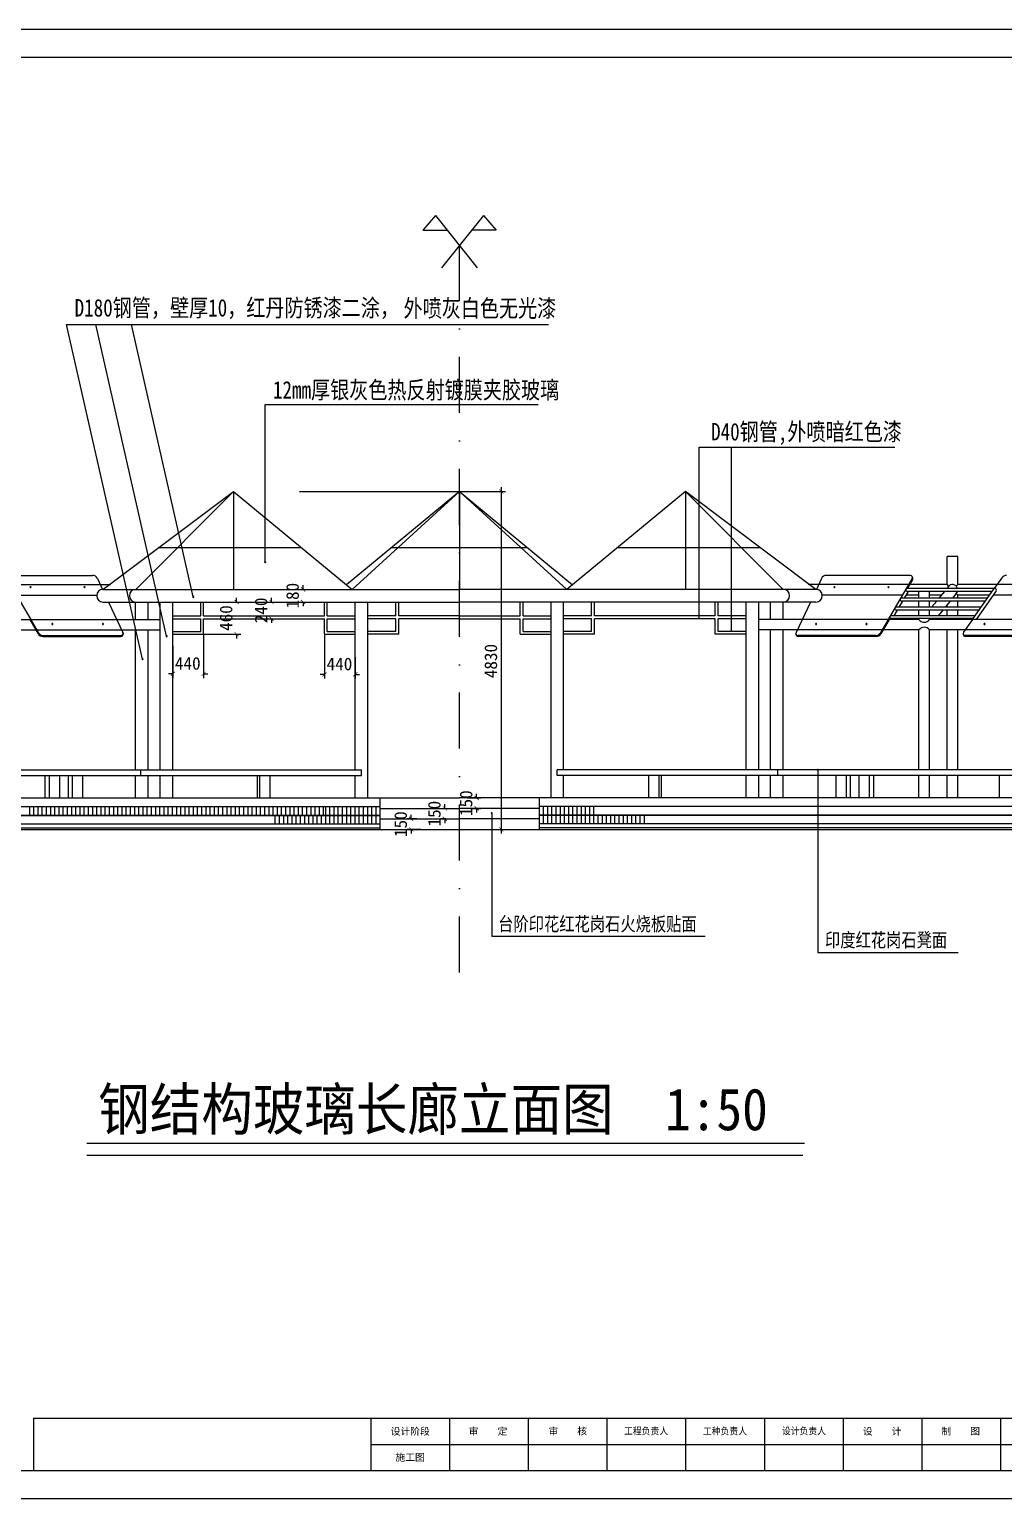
# Model space of a CAD drawing. Extents: x -1427565 to -599701, y -474674 to 219973.
# Drawn here: x -628360 to -614437, y -223892 to -202892 of the extents above; entities that cross this region are included whole.
import ezdxf

# ---------------------------------------------------------------- set-up
doc = ezdxf.new("R2010")
doc.units = 0
doc.header["$LTSCALE"] = 100
doc.header["$MEASUREMENT"] = 0
doc.linetypes.add('DASHDOTX2', pattern=[2, 1, -0.5, 0, -0.5])
doc.layers.get('0').update_dxf_attribs({"linetype": 'CONTINUOUS'})
doc.layers.get('DEFPOINTS').update_dxf_attribs({"linetype": 'CONTINUOUS'})
doc.layers.add('INSERT', color=7, linetype='CONTINUOUS')
doc.styles.get("Standard").update_dxf_attribs({"font": 'simsun.ttf'})

# ---------------------------------------------------------------- blocks, each defined once
blk = doc.blocks.new('_ARCHTICK')
at = {"color": 0, "linetype": 'BYBLOCK', "const_width": 0.15}
blk.add_lwpolyline([(-0.5, -0.5), (0.5, 0.5)], dxfattribs=at)

msp = doc.modelspace()

# ---------------------------------------------------------------- linework, layer by layer
at = {"color": 7}
for p, q in [((-622557, -205555), (-622737, -205763)), ((-622557, -205555), (-621959, -206299)), ((-621870, -205555), (-622468, -206299)), ((-621870, -205555), (-621690, -205763)), ((-622737, -205763), (-622390, -205763)), ((-621690, -205763), (-622037, -205763)), ((-628595, -210895), (-628341, -211327)), ((-627308, -210897), (-622213, -210897)), ((-617118, -210897), (-622213, -210897)), ((-615832, -210895), (-616085, -211327)), ((-614666, -211023), (-615898, -211023)), ((-615803, -210926), (-615860, -211023)), ((-614560, -210886), (-615818, -210886)), ((-614598, -210926), (-615816, -210926)), ((-614880, -211327), (-614570, -210886)), ((-614543, -210917), (-614831, -211327)), ((-627308, -211077), (-622213, -211077)), ((-625910, -211277), (-625910, -211077)), ((-625870, -211277), (-625870, -211077)), ((-624142, -211277), (-624142, -211077)), ((-624102, -211277), (-624102, -211077)), ((-623122, -211277), (-623122, -211077)), ((-623082, -211277), (-623082, -211077)), ((-617118, -211077), (-622213, -211077)), ((-621345, -211277), (-621345, -211077)), ((-621305, -211277), (-621305, -211077)), ((-620325, -211277), (-620325, -211077)), ((-620285, -211277), (-620285, -211077)), ((-618557, -211277), (-618557, -211077)), ((-618517, -211277), (-618517, -211077)), ((-615960, -211192), (-616007, -211273)), ((-614757, -211152), (-615974, -211152)), ((-614785, -211192), (-615972, -211192)), ((-615884, -211063), (-615936, -211152)), ((-614694, -211063), (-615896, -211063)), ((-626310, -211277), (-625910, -211277)), ((-626310, -211317), (-625910, -211317)), ((-625910, -211497), (-625910, -211317)), ((-625870, -211277), (-624142, -211277)), ((-625870, -211537), (-625870, -211317)), ((-625870, -211317), (-624142, -211317)), ((-624142, -211537), (-624142, -211317)), ((-624102, -211277), (-623702, -211277)), ((-624102, -211497), (-624102, -211317)), ((-624102, -211317), (-623702, -211317)), ((-623122, -211277), (-623522, -211277)), ((-623122, -211317), (-623522, -211317)), ((-623122, -211497), (-623122, -211317)), ((-622213, -211277), (-623082, -211277)), ((-622213, -211317), (-623082, -211317)), ((-623082, -211537), (-623082, -211317)), ((-622213, -211277), (-621345, -211277)), ((-622213, -211317), (-621345, -211317)), ((-621345, -211537), (-621345, -211317)), ((-621305, -211277), (-620905, -211277)), ((-621305, -211497), (-621305, -211317)), ((-621305, -211317), (-620905, -211317)), ((-620325, -211277), (-620725, -211277)), ((-620325, -211317), (-620725, -211317)), ((-620325, -211497), (-620325, -211317)), ((-618557, -211277), (-620285, -211277)), ((-618557, -211317), (-620285, -211317)), ((-620285, -211537), (-620285, -211317)), ((-618557, -211537), (-618557, -211317)), ((-618117, -211277), (-618517, -211277)), ((-618517, -211497), (-618517, -211317)), ((-618117, -211317), (-618517, -211317)), ((-614842, -211273), (-616045, -211273)), ((-614870, -211313), (-616043, -211313)), ((-616030, -211313), (-616039, -211327)), ((-626310, -211497), (-625910, -211497)), ((-626310, -211537), (-625870, -211537)), ((-624142, -211537), (-623702, -211537)), ((-624102, -211497), (-623702, -211497)), ((-623122, -211497), (-623522, -211497)), ((-623082, -211537), (-623522, -211537)), ((-621345, -211537), (-620905, -211537)), ((-621305, -211497), (-620905, -211497)), ((-620325, -211497), (-620725, -211497)), ((-620285, -211537), (-620725, -211537)), ((-618117, -211537), (-618557, -211537)), ((-618117, -211497), (-618517, -211497)), ((-638367, -213477), (-623612, -213477)), ((-638367, -213557), (-623612, -213557)), ((-627803, -213877), (-627803, -213557)), ((-627743, -213877), (-627743, -213557)), ((-627594, -213877), (-627594, -213557)), ((-626765, -213557), (-626765, -213477)), ((-625098, -213877), (-625098, -213557)), ((-625067, -213877), (-625067, -213557)), ((-624918, -213877), (-624918, -213557)), ((-623612, -213557), (-623612, -213477)), ((-606059, -213477), (-620815, -213477)), ((-620815, -213557), (-620815, -213477)), ((-606059, -213557), (-620815, -213557)), ((-619509, -213877), (-619509, -213557)), ((-619359, -213877), (-619359, -213557)), ((-619328, -213877), (-619328, -213557)), ((-617662, -213557), (-617662, -213477)), ((-616832, -213877), (-616832, -213557)), ((-616684, -213877), (-616684, -213557)), ((-616623, -213877), (-616623, -213557)), ((-614494, -213877), (-614494, -213557)), ((-639716, -213877), (-622213, -213877)), ((-623350, -213877), (-623350, -214327)), ((-604711, -213877), (-622213, -213877)), ((-621076, -213877), (-621076, -214327)), ((-638059, -214002), (-623350, -214002)), ((-633008, -214127), (-623350, -214127)), ((-606368, -214002), (-621076, -214002)), ((-611419, -214127), (-621076, -214127))]:
    msp.add_line(p, q, dxfattribs=at)
at = {"color": 9, "linetype": 'DASHDOTX2', "ltscale": 8}
msp.add_line((-622213, -216373), (-622213, -205983), dxfattribs=at)
at = {"color": 2}
for p, q in [((-627830, -207112), (-620940, -207112)), ((-626742, -211895), (-627830, -207112)), ((-626398, -211566), (-627412, -207112)), ((-626017, -211004), (-626902, -207112)), ((-618786, -208864), (-615991, -208864)), ((-618786, -211317), (-618786, -208864)), ((-618324, -211497), (-618324, -208864)), ((-617092, -213477), (-617092, -216086)), ((-623350, -214027), (-622213, -214027)), ((-623350, -214177), (-622213, -214177)), ((-621076, -214027), (-622213, -214027)), ((-621076, -214177), (-622213, -214177)), ((-621752, -214097), (-621752, -215853)), ((-621752, -215853), (-618700, -215853)), ((-617092, -216086), (-615088, -216086))]:
    msp.add_line(p, q, dxfattribs=at)
at = {"color": 5}
for p, q in [((-627308, -210897), (-625443, -209497)), ((-626840, -210897), (-625443, -209497)), ((-625443, -209497), (-623748, -210897)), ((-625443, -209497), (-625443, -210897)), ((-622213, -209497), (-623826, -210833)), ((-623748, -210897), (-622213, -209497)), ((-620678, -210897), (-622213, -209497)), ((-622213, -209497), (-620600, -210833)), ((-622213, -209497), (-622213, -210897)), ((-618984, -209497), (-620678, -210897)), ((-617586, -210897), (-618984, -209497)), ((-617118, -210897), (-618984, -209497)), ((-618984, -209497), (-618984, -210897)), ((-626509, -210297), (-624475, -210297)), ((-623180, -210297), (-621247, -210297)), ((-619952, -210297), (-617918, -210297)), ((-628659, -210697), (-627459, -210697)), ((-627386, -210743), (-627314, -210897)), ((-617040, -210743), (-617113, -210897)), ((-615768, -210697), (-616968, -210697)), ((-615742, -210742), (-615832, -210895)), ((-615738, -210759), (-615812, -210885)), ((-615738, -210727), (-615738, -210759)), ((-614461, -210731), (-614570, -210886)), ((-627229, -211077), (-627024, -211514)), ((-617197, -211077), (-617403, -211514)), ((-628355, -211327), (-628236, -211530)), ((-628341, -211327), (-628229, -211518)), ((-616085, -211327), (-616197, -211518)), ((-616071, -211327), (-616190, -211530)), ((-614880, -211327), (-615009, -211510)), ((-628167, -211569), (-627051, -211569)), ((-628160, -211557), (-627051, -211557)), ((-627021, -211524), (-627021, -211539)), ((-617405, -211524), (-617405, -211539)), ((-616266, -211557), (-617375, -211557)), ((-616259, -211569), (-617375, -211569)), ((-615014, -211525), (-615014, -211539)), ((-613893, -211557), (-614984, -211557)), ((-613887, -211569), (-614984, -211569))]:
    msp.add_line(p, q, dxfattribs=at)
at = {"color": 2, "linetype": 'BYBLOCK'}
for p, q in [((-624500, -209497), (-621556, -209497)), ((-621616, -209437), (-621616, -214387)), ((-624448, -210897), (-624448, -210837)), ((-625564, -210897), (-624388, -210897)), ((-625398, -211077), (-625398, -211017)), ((-624899, -211077), (-624899, -211017)), ((-625572, -211077), (-624388, -211077)), ((-625540, -211077), (-625338, -211077)), ((-625342, -211077), (-624839, -211077)), ((-624448, -211077), (-624448, -211137)), ((-625310, -211317), (-624839, -211317)), ((-624899, -211317), (-624899, -211377)), ((-625870, -211537), (-625870, -212164)), ((-625870, -211537), (-625338, -211537)), ((-625398, -211537), (-625398, -211597)), ((-624142, -211537), (-624142, -212172)), ((-626310, -211705), (-626310, -212164)), ((-623702, -211864), (-623702, -212172)), ((-626310, -212104), (-626370, -212104)), ((-625870, -212104), (-625810, -212104)), ((-624142, -212112), (-624202, -212112)), ((-623702, -212112), (-623642, -212112)), ((-622422, -214027), (-622422, -213967)), ((-622105, -213877), (-621908, -213877)), ((-621968, -213877), (-621968, -213817)), ((-622821, -214177), (-622963, -214177)), ((-622903, -214177), (-622903, -214117)), ((-622497, -214027), (-622362, -214027)), ((-622408, -214177), (-622482, -214177)), ((-622422, -214177), (-622422, -214237)), ((-622057, -214027), (-621908, -214027)), ((-621968, -214027), (-621968, -214087)), ((-625443, -214327), (-621556, -214327)), ((-622766, -214327), (-622963, -214327)), ((-622903, -214327), (-622903, -214387))]:
    msp.add_line(p, q, dxfattribs=at)
at = {"color": 32}
for p, q in [((-615093, -210427), (-615243, -210427)), ((-615243, -210827), (-615243, -210427)), ((-615093, -210827), (-615093, -210427)), ((-629184, -210827), (-627199, -210827)), ((-615243, -210827), (-617228, -210827)), ((-612720, -210827), (-615093, -210827)), ((-628547, -210977), (-627398, -210977)), ((-615880, -210977), (-617029, -210977)), ((-615646, -210977), (-615833, -210977)), ((-615324, -210977), (-615496, -210977)), ((-615282, -210926), (-615361, -211023)), ((-615220, -210849), (-615250, -210886)), ((-615103, -210940), (-615169, -211023)), ((-615093, -211023), (-615093, -210977)), ((-614634, -210977), (-615093, -210977)), ((-613380, -210977), (-614585, -210977)), ((-626841, -211327), (-626841, -211077)), ((-626661, -211327), (-626661, -211077)), ((-617766, -211327), (-617766, -211077)), ((-617586, -211327), (-617586, -211077)), ((-615393, -211063), (-615465, -211152)), ((-615306, -211192), (-615371, -211273)), ((-615202, -211063), (-615274, -211152)), ((-615243, -211152), (-615243, -211113)), ((-615243, -211273), (-615243, -211192)), ((-615093, -211152), (-615093, -211063)), ((-615093, -211273), (-615093, -211192)), ((-615404, -211313), (-615415, -211327)), ((-615243, -211327), (-615243, -211313)), ((-615093, -211327), (-615093, -211313)), ((-626841, -213477), (-626841, -211477)), ((-626661, -213477), (-626661, -211477)), ((-617766, -213477), (-617766, -211477)), ((-617586, -213477), (-617586, -211477)), ((-615243, -213477), (-615243, -211477)), ((-615093, -213477), (-615093, -211477)), ((-626841, -213877), (-626841, -213557)), ((-626661, -213877), (-626661, -213557)), ((-617766, -213877), (-617766, -213557)), ((-617586, -213877), (-617586, -213557)), ((-615243, -213877), (-615243, -213557)), ((-615093, -213877), (-615093, -213557))]:
    msp.add_line(p, q, dxfattribs=at)
at = {"color": 1}
for p, q in [((-615646, -211023), (-615646, -210927)), ((-615496, -210927), (-615646, -210927)), ((-615496, -211023), (-615496, -210927)), ((-626490, -213477), (-626490, -211077)), ((-626310, -213477), (-626310, -211077)), ((-623702, -213477), (-623702, -211077)), ((-623522, -213877), (-623522, -211077)), ((-620905, -213877), (-620905, -211077)), ((-620725, -213477), (-620725, -211077)), ((-618117, -213477), (-618117, -211077)), ((-617937, -213477), (-617937, -211077)), ((-615646, -211152), (-615646, -211063)), ((-615646, -211273), (-615646, -211192)), ((-615496, -211152), (-615496, -211063)), ((-615496, -211273), (-615496, -211192)), ((-628780, -211327), (-626490, -211327)), ((-615646, -211327), (-617937, -211327)), ((-615646, -211327), (-615646, -211313)), ((-615496, -211327), (-615496, -211313)), ((-613268, -211327), (-615496, -211327)), ((-628780, -211477), (-626490, -211477)), ((-615646, -211477), (-617937, -211477)), ((-615646, -213477), (-615646, -211477)), ((-613268, -211477), (-615496, -211477)), ((-615496, -213477), (-615496, -211477)), ((-626490, -213877), (-626490, -213557)), ((-626310, -213877), (-626310, -213557)), ((-623702, -213877), (-623702, -213557)), ((-620725, -213877), (-620725, -213557)), ((-618117, -213877), (-618117, -213557)), ((-617937, -213877), (-617937, -213557)), ((-615646, -213877), (-615646, -213557)), ((-615496, -213877), (-615496, -213557))]:
    msp.add_line(p, q, dxfattribs=at)
at = {"color": 9}
for p, q in [((-628134, -213877), (-628134, -213557)), ((-628073, -213877), (-628073, -213557)), ((-627925, -213877), (-627925, -213557)), ((-616502, -213877), (-616502, -213557)), ((-616353, -213877), (-616353, -213557)), ((-616293, -213877), (-616293, -213557))]:
    msp.add_line(p, q, dxfattribs=at)
at = {"color": 251}
for p, q in [((-638059, -214122), (-623350, -214122)), ((-628355, -214122), (-628355, -214002)), ((-628295, -214122), (-628295, -214002)), ((-628235, -214122), (-628235, -214002)), ((-628175, -214122), (-628175, -214002)), ((-628115, -214122), (-628115, -214002)), ((-628055, -214122), (-628055, -214002)), ((-627995, -214122), (-627995, -214002)), ((-627935, -214122), (-627935, -214002)), ((-627875, -214122), (-627875, -214002)), ((-627815, -214122), (-627815, -214002)), ((-627755, -214122), (-627755, -214002)), ((-627695, -214122), (-627695, -214002)), ((-627635, -214122), (-627635, -214002)), ((-627575, -214122), (-627575, -214002)), ((-627515, -214122), (-627515, -214002)), ((-627455, -214122), (-627455, -214002)), ((-627395, -214122), (-627395, -214002)), ((-627335, -214122), (-627335, -214002)), ((-627275, -214122), (-627275, -214002)), ((-627215, -214122), (-627215, -214002)), ((-627155, -214122), (-627155, -214002)), ((-627095, -214122), (-627095, -214002)), ((-627035, -214122), (-627035, -214002)), ((-626975, -214122), (-626975, -214002)), ((-626915, -214122), (-626915, -214002)), ((-626855, -214122), (-626855, -214002)), ((-626795, -214122), (-626795, -214002)), ((-626735, -214122), (-626735, -214002)), ((-626675, -214122), (-626675, -214002)), ((-626615, -214122), (-626615, -214002)), ((-626555, -214122), (-626555, -214002)), ((-626495, -214122), (-626495, -214002)), ((-626435, -214122), (-626435, -214002)), ((-626375, -214122), (-626375, -214002)), ((-626315, -214122), (-626315, -214002)), ((-626255, -214122), (-626255, -214002)), ((-626195, -214122), (-626195, -214002)), ((-626135, -214122), (-626135, -214002)), ((-626075, -214122), (-626075, -214002)), ((-626015, -214122), (-626015, -214002)), ((-625955, -214122), (-625955, -214002)), ((-625895, -214122), (-625895, -214002)), ((-625835, -214122), (-625835, -214002)), ((-625775, -214122), (-625775, -214002)), ((-625715, -214122), (-625715, -214002)), ((-625655, -214122), (-625655, -214002)), ((-625595, -214122), (-625595, -214002)), ((-625535, -214122), (-625535, -214002)), ((-625475, -214122), (-625475, -214002)), ((-625415, -214122), (-625415, -214002)), ((-625355, -214122), (-625355, -214002)), ((-625295, -214122), (-625295, -214002)), ((-625235, -214122), (-625235, -214002)), ((-625175, -214122), (-625175, -214002)), ((-625115, -214122), (-625115, -214002)), ((-625055, -214122), (-625055, -214002)), ((-624995, -214122), (-624995, -214002)), ((-624935, -214122), (-624935, -214002)), ((-624875, -214122), (-624875, -214002)), ((-624850, -214127), (-624850, -214247)), ((-624815, -214122), (-624815, -214002)), ((-624790, -214127), (-624790, -214247)), ((-624755, -214122), (-624755, -214002)), ((-624730, -214127), (-624730, -214247)), ((-624695, -214122), (-624695, -214002)), ((-624670, -214127), (-624670, -214247)), ((-624635, -214122), (-624635, -214002)), ((-624610, -214127), (-624610, -214247)), ((-624575, -214122), (-624575, -214002)), ((-624550, -214127), (-624550, -214247)), ((-624515, -214122), (-624515, -214002)), ((-624490, -214127), (-624490, -214247)), ((-624455, -214122), (-624455, -214002)), ((-624430, -214127), (-624430, -214247)), ((-624395, -214122), (-624395, -214002)), ((-624370, -214127), (-624370, -214247)), ((-624335, -214122), (-624335, -214002)), ((-624310, -214127), (-624310, -214247)), ((-624275, -214122), (-624275, -214002)), ((-624250, -214127), (-624250, -214247)), ((-624215, -214122), (-624215, -214002)), ((-624190, -214127), (-624190, -214247)), ((-624155, -214122), (-624155, -214002)), ((-624130, -214002), (-624130, -214122)), ((-624130, -214127), (-624130, -214247)), ((-624070, -214002), (-624070, -214122)), ((-624070, -214127), (-624070, -214247)), ((-624010, -214002), (-624010, -214122)), ((-624010, -214127), (-624010, -214247)), ((-623950, -214002), (-623950, -214122)), ((-623950, -214127), (-623950, -214247)), ((-623890, -214002), (-623890, -214122)), ((-623890, -214127), (-623890, -214247)), ((-623830, -214002), (-623830, -214122)), ((-623830, -214127), (-623830, -214247)), ((-623770, -214002), (-623770, -214122)), ((-623770, -214127), (-623770, -214247)), ((-623710, -214002), (-623710, -214122)), ((-623710, -214127), (-623710, -214247)), ((-623650, -214002), (-623650, -214122)), ((-623650, -214127), (-623650, -214247)), ((-623590, -214002), (-623590, -214122)), ((-623590, -214127), (-623590, -214247)), ((-623530, -214002), (-623530, -214122)), ((-623530, -214127), (-623530, -214247)), ((-623470, -214002), (-623470, -214122)), ((-623470, -214127), (-623470, -214247)), ((-623410, -214002), (-623410, -214122)), ((-623410, -214127), (-623410, -214247)), ((-606368, -214122), (-621076, -214122)), ((-621016, -214002), (-621016, -214122)), ((-621016, -214127), (-621016, -214247)), ((-620956, -214002), (-620956, -214122)), ((-620956, -214127), (-620956, -214247)), ((-620896, -214002), (-620896, -214122)), ((-620896, -214127), (-620896, -214247)), ((-620836, -214002), (-620836, -214122)), ((-620836, -214127), (-620836, -214247)), ((-620776, -214002), (-620776, -214122)), ((-620776, -214127), (-620776, -214247)), ((-620716, -214002), (-620716, -214122)), ((-620716, -214127), (-620716, -214247)), ((-620656, -214002), (-620656, -214122)), ((-620656, -214127), (-620656, -214247)), ((-620596, -214002), (-620596, -214122)), ((-620596, -214127), (-620596, -214247)), ((-620536, -214002), (-620536, -214122)), ((-620536, -214127), (-620536, -214247)), ((-620476, -214002), (-620476, -214122)), ((-620476, -214127), (-620476, -214247)), ((-620416, -214002), (-620416, -214122)), ((-620416, -214127), (-620416, -214247)), ((-620356, -214002), (-620356, -214122)), ((-620356, -214127), (-620356, -214247)), ((-620296, -214002), (-620296, -214122)), ((-620296, -214127), (-620296, -214247)), ((-620236, -214127), (-620236, -214247)), ((-620176, -214127), (-620176, -214247)), ((-620116, -214127), (-620116, -214247)), ((-620056, -214127), (-620056, -214247)), ((-619996, -214127), (-619996, -214247)), ((-619936, -214127), (-619936, -214247)), ((-619876, -214127), (-619876, -214247)), ((-619816, -214127), (-619816, -214247)), ((-619756, -214127), (-619756, -214247)), ((-619696, -214127), (-619696, -214247)), ((-619636, -214127), (-619636, -214247)), ((-619576, -214127), (-619576, -214247)), ((-633008, -214247), (-623350, -214247)), ((-633008, -214307), (-623350, -214307)), ((-611419, -214247), (-621076, -214247)), ((-611419, -214307), (-621076, -214307))]:
    msp.add_line(p, q, dxfattribs=at)
at = {"color": 4}
for p, q in [((-643615, -214327), (-601232, -214327)), ((-628301, -222742, -457), (-628301, -223492, -457))]:
    msp.add_line(p, q, dxfattribs=at)
at = {"color": 0, "linetype": 'BYBLOCK', "const_width": 9}
for points in [[(-621586, -209527), (-621646, -209467)], [(-626340, -212134), (-626280, -212074)], [(-625840, -212074), (-625900, -212134)], [(-624172, -212142), (-624112, -212082)], [(-623672, -212082), (-623732, -212142)], [(-621646, -214297), (-621586, -214357)]]:
    msp.add_lwpolyline(points, dxfattribs=at)
at = {"color": 7}
for centre, radius, start, end in [((-624990, -210508), 7.5, 0, 180), ((-624990, -210508), 7.5, 180, 0), ((-627308, -210987), 90, 90, 270), ((-626840, -210987), 90, 90, 270), ((-617586, -210987), 90, 270, 90), ((-617118, -210987), 90, 270, 90), ((-615895, -211042), 20.2, 80.1533, 266.6099), ((-615815, -210905), 20.2, 80.1533, 266.6099), ((-614560, -210906), 20, 324.8961, 90), ((-615971, -211172), 20.2, 80.1533, 266.6099), ((-616042, -211292), 20.2, 80.1533, 266.6099)]:
    msp.add_arc(centre, radius, start, end, dxfattribs=at)
at = {"color": 5}
for centre, radius, start, end in [((-627459, -210777), 80, 25.1535, 90), ((-616968, -210777), 80, 90, 154.8465), ((-615768, -210727), 30, 329.5697, 90), ((-614396, -210777), 80, 90, 144.8961), ((-628167, -211489), 80, 210.4303, 270), ((-628160, -211477), 80, 210.4303, 270), ((-627051, -211527), 30, 270, 25.1535), ((-627051, -211539), 30, 270, 0), ((-617375, -211527), 30, 154.8465, 270), ((-617375, -211539), 30, 180, 270), ((-616266, -211477), 80, 270, 329.5697), ((-616259, -211489), 80, 270, 329.5697), ((-614984, -211527), 30, 144.8961, 270), ((-614984, -211539), 30, 180, 270)]:
    msp.add_arc(centre, radius, start, end, dxfattribs=at)
at = {"color": 32}
for centre, radius, start, end in [((-615168, -210777), 90.1, 213.6805, 233.537), ((-615168, -210902), 75, 12.6784, 147.6614), ((-615168, -210777), 90.1, 306.463, 326.3195), ((-615168, -210902), 75, 312.909, 341.7083), ((-615168, -211027), 90.1, 33.6805, 53.8017)]:
    msp.add_arc(centre, radius, start, end, dxfattribs=at)
at = {"color": 2}
for centre, start, end in [((-628344, -210865), 0, 180), ((-628344, -210865), 180, 0), ((-627572, -210865), 0, 180), ((-627572, -210865), 180, 0), ((-626017, -211004), 0, 180), ((-626017, -211004), 180, 0), ((-616855, -210865), 0, 180), ((-616855, -210865), 180, 0), ((-616083, -210865), 0, 180), ((-616083, -210865), 180, 0), ((-628030, -211391), 0, 180), ((-628030, -211391), 180, 0), ((-627309, -211391), 0, 180), ((-627309, -211391), 180, 0), ((-617117, -211391), 0, 180), ((-617117, -211391), 180, 0), ((-616396, -211391), 0, 180), ((-616396, -211391), 180, 0), ((-614710, -211391), 0, 180), ((-614710, -211391), 180, 0), ((-626398, -211566), 0, 180), ((-626398, -211566), 180, 0), ((-626742, -211895), 0, 180), ((-626742, -211895), 180, 0), ((-617092, -213477), 0, 180), ((-617092, -213477), 180, 0), ((-621752, -214097), 0, 180), ((-621752, -214097), 180, 0)]:
    msp.add_arc(centre, 7.5, start, end, dxfattribs=at)
at = {"color": 1}
for centre, start, end in [((-615571, -211277), 213.6805, 326.3195), ((-615571, -211527), 33.6805, 146.3195)]:
    msp.add_arc(centre, 90.1, start, end, dxfattribs=at)
at = {"layer": 'DEFPOINTS', "color": 0, "linetype": 'BYBLOCK'}
for p in [(-625443, -209497), (-625564, -210897), (-624448, -210897), (-625572, -211077), (-625540, -211077), (-625342, -211077), (-625311, -211317), (-624899, -211317), (-625870, -211537), (-625870, -211537), (-625398, -211537), (-624142, -211537), (-626310, -211705), (-623702, -211864), (-626310, -212104), (-623702, -212112), (-622105, -213877), (-622821, -214177), (-622497, -214027), (-622422, -214177), (-622408, -214177), (-622057, -214027), (-621968, -214027), (-625443, -214327), (-622903, -214327), (-622766, -214327), (-621616, -214327)]:
    msp.add_point(p, dxfattribs=at)
at = {"layer": 'INSERT', "color": 2}
for p, q in [((-599701, -202892, -457), (-645449, -202892, -457)), ((-624990, -210508), (-624990, -208255)), ((-624990, -208255), (-621087, -208255)), ((-645449, -223892, -457), (-599701, -223892, -457))]:
    msp.add_line(p, q, dxfattribs=at)
at = {"layer": 'INSERT', "color": 4}
for p, q in [((-600101, -203292, -457), (-645049, -203292, -457)), ((-627537, -218813), (-617284, -218813)), ((-628301, -222742, -457), (-600101, -222742, -457)), ((-645049, -223492, -457), (-600101, -223492, -457))]:
    msp.add_line(p, q, dxfattribs=at)
at = {"layer": 'INSERT', "color": 7}
for p, q in [((-627537, -218984), (-617304, -218984)), ((-623476, -223492, -457), (-623476, -222742, -457)), ((-622351, -223492, -457), (-622351, -222742, -457)), ((-621226, -223492, -457), (-621226, -222742, -457)), ((-620101, -223492, -457), (-620101, -222742, -457)), ((-618976, -223492, -457), (-618976, -222742, -457)), ((-617851, -223492, -457), (-617851, -222742, -457)), ((-616726, -223492, -457), (-616726, -222742, -457)), ((-615601, -223492, -457), (-615601, -222742, -457)), ((-614476, -223492, -457), (-614476, -222742, -457))]:
    msp.add_line(p, q, dxfattribs=at)
at = {"layer": 'INSERT'}
msp.add_line((-623476, -223117, -457), (-612226, -223117, -457), dxfattribs=at)

# ---------------------------------------------------------------- block references
at = {"color": 2, "linetype": 'BYBLOCK', "xscale": 60, "yscale": 60, "zscale": 60}
for p, rotation in [((-625398, -211077), 270), ((-624899, -211077), 270), ((-624448, -210897), 270), ((-624448, -211077), 90), ((-624899, -211317), 90), ((-625398, -211537), 90), ((-621968, -213877), 270), ((-622903, -214177), 270), ((-622422, -214027), 270), ((-622422, -214177), 90), ((-621968, -214027), 90), ((-622903, -214327), 90)]:
    msp.add_blockref('_ARCHTICK', p, dxfattribs=dict(at, rotation=rotation))

# ---------------------------------------------------------------- texts
for s, height, width, p in [('D180钢管，壁厚10，红丹防锈漆二涂，', 250, 0.8, (-627713, -206997, -4783)), ('              外喷灰白色无光漆', 250, 0.8, (-624917, -207003, -4783)), ('12mm厚银灰色热反射镀膜夹胶玻璃', 250, 0.8, (-624879, -208170, -4783)), ('D40钢管,外喷暗红色漆', 250, 0.8, (-618617, -208768, -4783)), ('台阶印花红花岗石火烧板贴面', 200, 0.8, (-621660, -215779, -4783)), ('印度红花岗石凳面', 200, 0.8, (-616989, -216008, -4783)), ('钢结构玻璃长廊立面图  1:50', 600, 0.9, (-627376, -218627, -4783)), ('工程负责人', 100, 0.9, (-619861, -222976, -457)), ('工种负责人', 100, 0.9, (-618734, -222978, -457)), ('设计负责人', 100, 0.9, (-617605, -222975, -457))]:
    msp.add_text(s, height=height, dxfattribs=dict(width=width)).set_placement(p)
at = {"color": 9}
for p in [(-626280, -212044), (-624112, -212052)]:
    msp.add_text('440', height=180, dxfattribs=at).set_placement(p)
msp.add_text('4830', height=180, rotation=90, dxfattribs=at).set_placement((-621676, -212166))
for s, p in [('设计阶段', (-623197, -222981, -457)), ('审    定', (-622081, -222981, -457)), ('审    核', (-620942, -222979, -457)), ('设    计', (-616449, -222980, -457)), ('制    图', (-615326, -222979, -457)), ('施工图', (-623129, -223352, -457))]:
    msp.add_text(s, height=100).set_placement(p)
at = {"color": 9, "linetype": 'BYBLOCK', "char_height": 180, "attachment_point": 5, "rotation": 90}
for s, insert in [('\\A1;180', (-624598, -210987)), ('\\A1;240', (-625049, -211197)), ('\\A1;460', (-625548, -211307)), ('\\A1;150', (-622572, -214102)), ('\\A1;150', (-622118, -213952)), ('\\A1;150', (-623053, -214252))]:
    msp.add_mtext(s, dxfattribs=dict(at, insert=insert))

doc.saveas('drawing.dxf')
